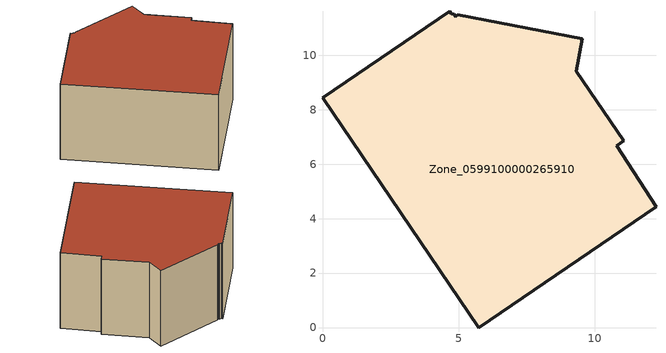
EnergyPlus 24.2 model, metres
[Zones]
Zone_0599100000265910
 floor ground (C_G): 10.81,6.68 12.25,4.43 5.73,0 0,8.44 4.67,11.61 4.73,11.53 4.83,11.51 4.89,11.42 4.97,11.48 9.54,10.6 9.32,9.42 11.07,6.85 z0
 wall outside (C_F): 9.54,10.6 4.97,11.48 4.89,11.42 4.83,11.51 4.73,11.53 4.67,11.61 0,8.44 5.73,0 12.25,4.43 10.81,6.68 11.07,6.85 9.32,9.42 9.54,10.6 z0:5.9
 roof outside (C_R): 10.81,6.68 11.07,6.85 9.32,9.42 9.54,10.6 4.97,11.48 4.89,11.42 4.83,11.51 4.73,11.53 4.67,11.61 0,8.44 5.73,0 12.25,4.43 z5.9
[BUILDING]
Pand.0599100000265910: North Axis=0; Terrain=City; Loads Convergence Tolerance Value=0.04; Temperature Convergence Tolerance Value=0.4; Solar Distribution=FullExterior; Maximum Number of Warmup Days=25; Minimum Number of Warmup Days=1
[Site:Location]
Rotterdam.The.Hague.AP_ZH_NLD Design_Conditions: Latitude=51.96; Longitude=4.45; Time Zone=1; Elevation=-4.5
[SITE:GROUNDTEMPERATURE:BUILDINGSURFACE]
18, 18, 18, 18, 18, 18, 18, 18, 18, 18, 18, 18
[MATERIAL] Thermal Absorptance=0.9; Solar Absorptance=0.7; Visible Absorptance=0.7
Name | Roughness | Thickness | Conductivity | Density | Specific Heat
G.TC.1975-1991 | MediumSmooth | 0.15 | 0.288461 | 540 | 1210
F.TC.1975-1991 | Rough | 0.3 | 0.230769 | 1920 | 840
R.TC.1975-1991 | MediumRough | 0.2 | 0.153846 | 1500 | 1000
[CONSTRUCTION]
C_G: G.TC.1975-1991
C_F: F.TC.1975-1991
C_R: R.TC.1975-1991
[ZONE]
Zone_0599100000265910: Type=1; Multiplier=1; Ceiling Height=Autocalculate; Volume=Autocalculate; Floor Area=autocalculate; Part of Total Floor Area=Yes
[ZONEINFILTRATION:DESIGNFLOWRATE]
Infil_Zone_0599100000265910: Zone or ZoneList or Space or SpaceList=Zone_0599100000265910; Schedule=AlwaysOn; Design Flow Rate Calculation Method=Flow/Area; Flow Rate per Floor Area=0.003; Constant Term Coefficient=1; Temperature Term Coefficient=0; Velocity Term Coefficient=0; Velocity Squared Term Coefficient=0
[HVACTEMPLATE:ZONE:IDEALLOADSAIRSYSTEM]
Zone_0599100000265910: Maximum Heating Supply Air Temperature=50; Minimum Cooling Supply Air Temperature=13; Maximum Heating Supply Air Humidity Ratio=0.0156; Minimum Cooling Supply Air Humidity Ratio=0.0077; Heating Limit=NoLimit; Cooling Limit=NoLimit; Dehumidification Control Type=ConstantSensibleHeatRatio; Cooling Sensible Heat Ratio=0.7; Dehumidification Setpoint=60; Humidification Control Type=None; Humidification Setpoint=30; Outdoor Air Method=None; Outdoor Air Flow Rate per Person=0.00944; Outdoor Air Flow Rate per Zone Floor Area=0; Outdoor Air Flow Rate per Zone=0; Demand Controlled Ventilation Type=None; Outdoor Air Economizer Type=NoEconomizer; Heat Recovery Type=None; Sensible Heat Recovery Effectiveness=0.7; Latent Heat Recovery Effectiveness=0.65
[ZONECONTROL:THERMOSTAT]
ThermostatControl_Zone_0599100000265910: Zone or ZoneList=Zone_0599100000265910; Control Type Schedule=DualSetpointControlType; Control 1=Thermostat_Zone_0599100000265910; Temperature Difference Between Cutout And Setpoint=0
[THERMOSTATSETPOINT:DUALSETPOINT]
Thermostat_Zone_0599100000265910: Heating Setpoint Temperature Schedule=HeatingSetpoint_Zone_0599100000265910; Cooling Setpoint Temperature Schedule=CoolingSetpoint_Zone_0599100000265910
[SCHEDULE:COMPACT]
HeatingSetpoint_Zone_0599100000265910: Through: 12/31, For: AllDays, Until: 24:00, 21
CoolingSetpoint_Zone_0599100000265910: Through: 12/31, For: AllDays, Until: 24:00, 24
DualSetpointControlType: Through: 12/31, For: AllDays, Until: 24:00, 4
AlwaysOn: Through: 12/31, For: AllDays, Until: 24:00, 1
